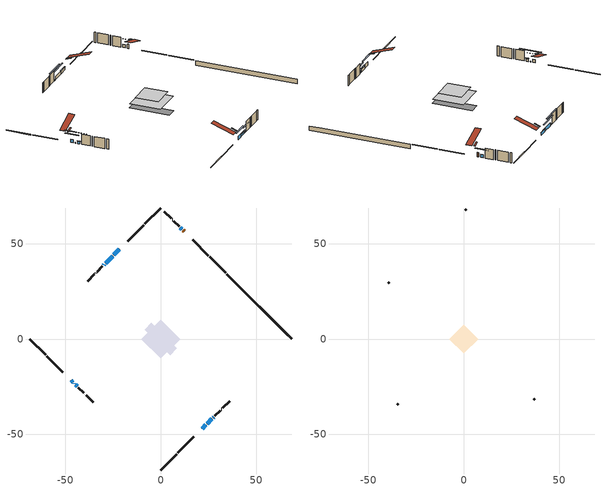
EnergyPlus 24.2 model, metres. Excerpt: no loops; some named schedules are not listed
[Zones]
conditioned space
 floor adiabatic (AdiabaticFloorConstruction): -10.21,0 0,10.21 10.21,0 0,-10.21 z3.05
 floor foundation (Slab1 construction): -8.51,4.87 -4.87,8.51 8.51,-4.87 4.87,-8.51 z-1.52
 wall outside (RimJoist1 construction): 0,-68.76 8.34,-60.42 / -68.76,0 -60.42,-8.34 / 0,68.76 -8.34,60.42 / 34.05,34.71 25.71,43.05 z0.61:0.91
 wall outside (RimJoist2 construction): 9,-59.76 17.34,-51.42 / -59.76,-9 -51.42,-17.34 / -9,59.76 -17.34,51.42 / 25.05,43.71 16.71,52.05 z0.61:0.91
 wall outside (AdiabaticWallConstruction 1): 12.31,56.45 11.77,56.99 z0.61:2.64
 wall outside (AdiabaticWallConstruction): -21.74,47.02 -24.63,44.13 z0.61:1.83; 11.12,57.64 10.24,58.52 / -47.02,-21.74 -46.14,-22.62 z0.61:2.09; -25.29,43.47 -28.92,39.85 z0.61:2.14; 21.74,-47.02 23.74,-45.02 z0.61:2.29; -29.57,39.19 -29.98,38.78 / -45.49,-23.27 -45.28,-23.48 z0.61:0.96; 24.39,-44.37 26.78,-41.98 z0.61:1.95; -44.62,-24.14 -43.92,-24.84 z0.61:1.79; 27.43,-41.33 27.8,-40.96 z0.61:1.53
 wall outside (Wall1 construction): 28.45,-40.31 31.2,-37.56 / -43.27,-25.5 -40.52,-28.24 / -30.64,38.12 -33.38,35.38 / 9.58,59.18 6.84,61.92 z0.61:5.49
 wall outside (Wall2 construction): 31.85,-36.91 31.93,-36.83 / -39.87,-28.9 -39.78,-28.98 / -34.04,34.72 -34.12,34.64 / 6.18,62.58 6.1,62.66 z0.61:5.49
 wall outside (Wall3 construction): 32.59,-36.17 36.19,-32.57 / -39.13,-29.63 -35.53,-33.23 / -34.78,33.99 -38.38,30.39 / 5.44,63.32 1.84,66.92 z0.61:5.49
 wall foundation (FoundationWall1 construction): 34.71,34.05,-1.52 34.71,34.05,0.61 65.36,3.41,0.61 65.36,3.41,0.55 68.76,0,0.55 68.76,0,-1.52
 window (WindowConstruction): -21.74,47.02 -24.63,44.13 z0.61:1.83
 window (WindowConstruction 3): 11.12,57.64 10.24,58.52 z0.61:2.09
 window (WindowConstruction 4): -25.29,43.47 -28.92,39.85 z0.61:2.14
 window (WindowConstruction 5): 21.74,-47.02 23.74,-45.02 z0.61:2.29
 window (WindowConstruction 6): -47.02,-21.74 -46.14,-22.62 z0.61:2.09
 window (WindowConstruction 8): -29.57,39.19 -29.98,38.78 z0.61:0.95
 window (WindowConstruction 9): -45.48,-23.28 -45.28,-23.48 z0.61:0.95
 window (WindowConstruction 1): 24.39,-44.37 26.78,-41.98 z0.61:1.95
 window (WindowConstruction 2): -44.62,-24.14 -43.92,-24.84 z0.61:1.79
 window (WindowConstruction 7): 27.44,-41.32 27.8,-40.96 z0.61:1.52
 door (Door): 12.31,56.45 11.77,56.99 z0.61:2.64
 ceiling adiabatic (AdiabaticFloorConstruction): 0,-10.21 10.21,0 0,10.21 -10.21,0 z3.05
 roof outside (Roof2 construction): 21.08,-47.68,5.49 19.28,-45.87,6.34 18.8,-46.35,6.34 20.61,-48.15,5.49; -47.68,-21.08,5.49 -45.87,-19.28,6.34 -46.35,-18.8,6.34 -48.15,-20.61,5.49; -21.08,47.68,5.49 -19.28,45.87,6.34 -18.8,46.35,6.34 -20.61,48.15,5.49; 12.97,55.79,5.49 11.16,53.99,6.34 11.64,53.51,6.34 13.44,55.32,5.49
attic - vented
 floor to conditioned space (Floor1 construction Reversed): -7.6,0 0,7.6 7.6,0 0,-7.6 z5.49
 wall outside (Wall4 construction): 36.85,-31.91 37.38,-31.38 / -34.87,-33.89 -34.34,-34.42 / -39.03,29.73 -39.56,29.2 / 1.18,67.58 0.66,68.1 z0.61:5.49
 roof outside (Roof1 construction): 19.95,-48.81,5.49 12.55,-41.41,8.97 10.6,-43.36,8.97 18,-50.76,5.49; -48.81,-19.95,5.49 -41.41,-12.55,8.97 -43.36,-10.6,8.97 -50.76,-18,5.49; -19.95,48.81,5.49 -12.55,41.41,8.97 -10.6,43.36,8.97 -18,50.76,5.49; 14.1,54.66,5.49 6.7,47.26,8.97 8.65,45.31,8.97 16.05,52.71,5.49
shading: -24.77,43.99 -21.6,47.16 -21.89,47.45 -25.06,44.28 z2.03; 8.37,60.39 12.98,55.78 13.27,56.07 8.66,60.68 z4.73; -30.78,37.98 -23.42,45.34 -23.71,45.63 -31.07,38.27 z4.78; 25.6,-43.16 19.87,-48.89 20.16,-49.18 25.89,-43.45 z4.93; -44.27,-24.49 -48.89,-19.87 -49.18,-20.16 -44.57,-24.78 z4.73; -33.57,35.19 -25.98,42.78 -26.27,43.07 -33.86,35.48 z6.04; -41.69,-27.07 -49.08,-19.68 -49.37,-19.97 -41.98,-27.36 z6.04; 26.92,-41.84 24.25,-44.51 24.54,-44.8 27.21,-42.13 z2.15; -43.78,-24.98 -44.77,-24 -45.06,-24.29 -44.07,-25.27 z1.99; 29.66,-39.1 25.57,-43.19 25.86,-43.48 29.95,-39.39 z4.16
[Building]
Building 1: Terrain=Suburbs
[Site:Location]
Montreal St Hubert_QC: Latitude {deg}=45.52; Longitude {deg}=-73.42; Time Zone {hr}=-5; Elevation {m}=27; Keep Site Location Information=Yes
[Site:GroundTemperature:Shallow]
1.93383, -0.393777, -0.58018, 0.524388, 4.95861, 9.37218, 13.1985, 15.6224, 15.8283, 13.8569, 10.1281, 5.84996
[Site:WaterMainsTemperature]
Calculation Method=Schedule; Temperature Schedule=mains temperature schedule
[Material] Roughness=Rough; Thermal Absorptance=0.9
Name | Thickness {m} | Conductivity {W/m-K} | Density {kg/m3} | Specific Heat {J/kg-K} | Solar Absorptance | Visible Absorptance
asphalt or fiberglass shingles | 0.00635 | 0.162714 | 1121.4 | 1465.45 | 0.84 | 0.84
ceiling loosefill ins | 0.254 | 0.0480833 | 16.02 | 1046.75 | 0.7 | 0.7
ceiling stud and cavity | 0.1397 | 0.222856 | 65.682 | 1177.47 | 0.7 | 0.7
concrete 4.0 in. | 0.1016 | 1.803125 | 2242.8 | 837.4 | 0.7 | 0.7
concrete 8.0 in. | 0.2032 | 1.803125 | 2242.8 | 837.4 | 0.7 | 0.7
door material | 0.04445 | 0.0451087 | 512.64 | 1214.23 | 0.7 | 0.7
exterior vertical ins | 0.0454343 | 0.029427 | 32.04 | 1214.23 | 0.7 | 0.7
floor covering | 0.0127 | 0.0433444 | 54.468 | 1339.84 | 0.6 | 0.6
floor rigid ins; wall rigid ins 1 | 0.512978 | 0.029427 | 32.04 | 1214.23 | 0.7 | 0.7
floor stud and cavity | 0.1397 | 1.75129 | 37.0049 | 1207.88 | 0.7 | 0.7
furniture material conditioned space 1 | 0.1524 | 0.115458 | 640.8 | 1214.23 | 0.6 | 0.6
gypsum board | 0.0127 | 0.160291 | 801 | 837.4 | 0.6 | 0.6
gypsum board 1 | 0.0127 | 0.160291 | 801 | 837.4 | 0.7 | 0.7
osb sheathing 0.5 in. | 0.0127 | 0.115458 | 512.64 | 1214.23 | 0.7 | 0.7
osb sheathing 0.75 in. | 0.01905 | 0.115458 | 512.64 | 1214.23 | 0.7 | 0.7
osb sheathing 2.0 in. | 0.0508 | 0.115458 | 512.64 | 1214.23 | 0.7 | 0.7
rim joist rigid ins; wall rigid ins | 0.051816 | 0.029427 | 32.04 | 1214.23 | 0.7 | 0.7
rim joist stud and cavity | 0.0508 | 0.0379815 | 125.044 | 1163.47 | 0.6 | 0.6
rim joist stud and cavity 1 | 0.0508 | 0.0344034 | 125.044 | 1163.47 | 0.6 | 0.6
roof rigid ins | 0.103632 | 0.029427 | 32.04 | 1214.23 | 0.7 | 0.7
roof stud and cavity | 0.2032 | 0.107772 | 78.34581 | 1123.46 | 0.7 | 0.7
wall stud and cavity | 0.1397 | 0.165982 | 139.0536 | 1170.24 | 0.7 | 0.7
wall stud and cavity 1 | 0.1397 | 0.334772 | 139.0536 | 1170.24 | 0.7 | 0.7
wall stud and cavity 2 | 0.1397 | 0.162248 | 139.0536 | 1170.24 | 0.7 | 0.7
wall stud and cavity 3 | 0.0889 | 6.1454 | 50.32683 | 1063.81 | 0.6 | 0.6
wall stud and cavity 4 | 0.0889 | 0.380278 | 52.3479 | 1209.89 | 0.7 | 0.7
wall stud and cavity 5 | 0.0889 | 0.391764 | 83.0341 | 1211.67 | 0.7 | 0.7
wood siding | 0.0254 | 0.102417 | 544.68 | 1172.36 | 0.57 | 0.57
wood siding 1 | 0.00254 | 0.102417 | 544.68 | 1172.36 | 0.57 | 0.57
wood siding 2; wood siding 3; wood siding 4 | 0.0254 | 0.102417 | 544.68 | 1172.36 | 0.7 | 0.7
[WindowMaterial:SimpleGlazingSystem]
Name | U-Factor {W/m2-K} | Solar Heat Gain Coefficient
WindowMaterial | 2.929848 | 0.66
WindowMaterial 1 | 2.92076 | 0.67
WindowMaterial 2 | 2.93212 | 0.65
WindowMaterial 3 | 2.91111 | 0.68
WindowMaterial 4 | 2.9077 | 0.68
WindowMaterial 5 | 2.90032 | 0.68
WindowMaterial 6 | 2.99571 | 0.59
WindowMaterial 7 | 2.67945 | 0.43
WindowMaterial 8 | 5.76658 | 0.53
[Construction]
AdiabaticFloorConstruction: floor stud and cavity, floor rigid ins, osb sheathing 0.75 in., floor covering
AdiabaticWallConstruction: wood siding 3, wall rigid ins 1, wall stud and cavity 4, gypsum board
AdiabaticWallConstruction 1: wood siding 4, wall rigid ins 1, wall stud and cavity 4, gypsum board
Door: door material
Floor1 construction Reversed: gypsum board, ceiling stud and cavity, ceiling loosefill ins
FoundationWall1 construction: concrete 8.0 in., gypsum board 1
furniture construction conditioned space 1: furniture material conditioned space 1
PartitionWallConstruction: gypsum board, wall stud and cavity 5, gypsum board
RimJoist1 construction: wood siding 2, osb sheathing 2.0 in., rim joist stud and cavity
RimJoist2 construction: wood siding 2, rim joist rigid ins, osb sheathing 2.0 in., rim joist stud and cavity 1
Roof1 construction: asphalt or fiberglass shingles
Roof2 construction: asphalt or fiberglass shingles, roof rigid ins, osb sheathing 0.75 in., roof stud and cavity, gypsum board
Slab1 construction: concrete 4.0 in.
Wall1 construction: wood siding, wall rigid ins, osb sheathing 0.5 in., wall stud and cavity, gypsum board
Wall2 construction: wood siding, wall rigid ins, osb sheathing 0.5 in., wall stud and cavity 1, gypsum board
Wall3 construction: wood siding, wall rigid ins, osb sheathing 0.5 in., wall stud and cavity 2, gypsum board
Wall4 construction: wood siding 1, wall stud and cavity 3
WindowConstruction: WindowMaterial
WindowConstruction 1: WindowMaterial 1
WindowConstruction 2: WindowMaterial 2
WindowConstruction 3; WindowConstruction 6: WindowMaterial 3
WindowConstruction 4: WindowMaterial 4
WindowConstruction 5: WindowMaterial 5
WindowConstruction 7: WindowMaterial 6
WindowConstruction 8: WindowMaterial 7
WindowConstruction 9: WindowMaterial 8
[Zone] Multiplier=1; Part of Total Floor Area=Yes
Name | Volume {m3}
attic - vented | 65.3283
conditioned space | 765.5
[Space]
Name | Zone | Volume {m3}
attic - vented 1 | attic - vented | 65.3283
conditioned space 1 | conditioned space | 765.5
[ZoneInfiltration:EffectiveLeakageArea]
infil attic - vented 1: Zone or Space=attic - vented 1; Schedule=Always On Discrete; Effective Air Leakage Area {cm2}=4466.71; Stack Coefficient=0.000581644; Wind Coefficient=1.62948e-05
[ZoneMixing]
whole house fan mix: Zone or Space=attic - vented; Schedule=Always On Continuous; Design Flow Rate Calculation Method=Flow/Zone; Design Flow Rate {m3/s}=0; Source Zone or Space=conditioned space
[SurfaceProperty:ExposedFoundationPerimeter]
Slab1: Exposed Perimeter Calculation Method=TotalExposedPerimeter; Total Exposed Perimeter {m}=48.158
[InternalMass] Zone or ZoneList=conditioned space; Space or SpaceList=conditioned space 1
Name | Construction | Surface Area {m2}
furniture mass conditioned space 1 | furniture construction conditioned space 1 | 122.46
partition wall mass | PartitionWallConstruction | 306.15
[Lights]
interior lighting: Zone or ZoneList or Space or SpaceList=conditioned space 1; Schedule=interior lighting schedule; Design Level Calculation Method=LightingLevel; Lighting Level {W}=343.2; Return Air Fraction=0; Fraction Radiant=0.6; Fraction Visible=0.2; Fraction Replaceable=1
[People]
occupants: Zone or ZoneList or Space or SpaceList=conditioned space 1; Number of People Schedule=occupants schedule; Number of People Calculation Method=People; Number of People=3; Fraction Radiant=0.314171; Sensible Heat Fraction=0.56303; Activity Level Schedule=occupants activity schedule; Carbon Dioxide Generation Rate {m3/s-W}=0; Enable ASHRAE 55 Comfort Warnings=No; Mean Radiant Temperature Calculation Type=EnclosureAveraged
[ElectricEquipment] Zone or ZoneList or Space or SpaceList=conditioned space 1; Design Level Calculation Method=EquipmentLevel
Name | Schedule | Design Level {W} | Fraction Latent | Fraction Radiant | Fraction Lost
clothes dryer | clothes dryer schedule | 140.772 | 0.015 | 0.081 | 0.85
clothes washer | clothes washer schedule | 32.1985 | 0.03 | 0.162 | 0.7
cooking range | cooking range schedule | 215.147 | 0.08 | 0.432 | 0.2
dishwasher | dishwasher schedule | 66.8632 | 0.3 | 0.18 | 0.4
fridge | fridge schedule | 72.9452 | 0 | 0.6 | 0
mech vent house fan | mech vent house fan schedule | 14.2 | 0 | 0 | 1
mech vent house fan cfis | mech vent house fan cfis schedule | 0 | 0 | 0 | 0
misc plug loads | misc plug loads schedule | 494.7 | 0.045 | 0.513 | 0.1
whole house fan | Always On Discrete | 0 | 0 | 0 | 1
[OtherEquipment] Zone or ZoneList or Space or SpaceList=conditioned space 1; Design Level Calculation Method=EquipmentLevel
Name | Fuel Type | Schedule | Design Level {W} | Fraction Latent | Fraction Radiant | Fraction Lost
clothes dryer 1 | Electricity | clothes dryer schedule | 0 | 0.015 | 0.081 | 0.85
cooking range 1 | Electricity | cooking range schedule | 0 | 0.08 | 0.432 | 0.2
general water use latent | None | general water use schedule | 62.594 | 1 | 0 | 0
general water use sensible | None | general water use schedule | -61.6891 | 0 | 0.6 | 0
mech vent house fan latent load | None | Always On Discrete | 0 | 1 | 0 | 0
mech vent house fan sensible load | None | Always On Discrete | 0 | 0 | 0 | 0
water heater energy adjustment1 | Electricity | Always On Discrete | 0.01 | 0 | 0 | 1
[ZoneInfiltration:DesignFlowRate] Zone or ZoneList or Space or SpaceList=conditioned space 1; Schedule=Always On Discrete; Design Flow Rate Calculation Method=Flow/Zone; Design Flow Rate {m3/s}=0
infil flow; natural vent flow; whole house fan flow
[Foundation:Kiva]
Foundation Kiva 1: Initial Indoor Air Temperature {C}=20; Wall Height Above Grade {m}=0.609996; Wall Depth Below Slab {m}=0.2032; Custom Block Material Name 1=exterior vertical ins; Custom Block Depth 1 {m}=2.13; Custom Block X Position 1 {m}=0.2159; Custom Block Z Position 1 {m}=0
[Foundation:Kiva:Settings]
Soil Conductivity {W/m-K}=0.849921; Soil Density {kg/m3}=1842.3; Soil Specific Heat {J/kg-K}=418.7; Ground Solar Absorptivity=0.9; Ground Thermal Absorptivity=0.9; Ground Surface Roughness {m}=0.03; Far-Field Width {m}=40; Deep-Ground Boundary Condition=ZeroFlux; Deep-Ground Depth {m}=40; Minimum Cell Dimension {m}=0.2; Maximum Cell Growth Coefficient=3; Simulation Timestep=Timestep
[Exterior:Lights]
exterior lighting: Schedule=exterior lighting schedule; Design Level {W}=75.6
[Schedule:Constant]
Name | Hourly Value
Always On Continuous; mech vent house fan schedule; mech vent house fan cfis schedule; Always On Discrete | 1
occupants activity schedule | 117.228
fridge schedule | 0
[Schedule:Week:Daily]
interior lighting schedule Week Rule - Jan1-Jan27: interior lighting schedule day, interior lighting schedule day, interior lighting schedule day, interior lighting schedule day, interior lighting schedule day, interior lighting schedule day, interior lighting schedule day, interior lighting schedule default day, interior lighting schedule default day, interior lighting schedule default day, interior lighting schedule default day, interior lighting schedule default day
interior lighting schedule Week Rule - Jan28-Feb3: interior lighting schedule day, interior lighting schedule day, interior lighting schedule day, interior lighting schedule day, interior lighting schedule day 1, interior lighting schedule day 1, interior lighting schedule day 1, interior lighting schedule default day, interior lighting schedule default day, interior lighting schedule default day, interior lighting schedule default day, interior lighting schedule default day
interior lighting schedule Week Rule - Feb4-Feb24: interior lighting schedule day 1, interior lighting schedule day 1, interior lighting schedule day 1, interior lighting schedule day 1, interior lighting schedule day 1, interior lighting schedule day 1, interior lighting schedule day 1, interior lighting schedule default day, interior lighting schedule default day, interior lighting schedule default day, interior lighting schedule default day, interior lighting schedule default day
interior lighting schedule Week Rule - Feb25-Mar3: interior lighting schedule day 1, interior lighting schedule day 1, interior lighting schedule day 1, interior lighting schedule day 1, interior lighting schedule day 2, interior lighting schedule day 2, interior lighting schedule day 2, interior lighting schedule default day, interior lighting schedule default day, interior lighting schedule default day, interior lighting schedule default day, interior lighting schedule default day
interior lighting schedule Week Rule - Mar4-Mar31: interior lighting schedule day 2, interior lighting schedule day 2, interior lighting schedule day 2, interior lighting schedule day 2, interior lighting schedule day 2, interior lighting schedule day 2, interior lighting schedule day 2, interior lighting schedule default day, interior lighting schedule default day, interior lighting schedule default day, interior lighting schedule default day, interior lighting schedule default day
interior lighting schedule Week Rule - Apr1-Apr28: interior lighting schedule day 3, interior lighting schedule day 3, interior lighting schedule day 3, interior lighting schedule day 3, interior lighting schedule day 3, interior lighting schedule day 3, interior lighting schedule day 3, interior lighting schedule default day, interior lighting schedule default day, interior lighting schedule default day, interior lighting schedule default day, interior lighting schedule default day
interior lighting schedule Week Rule - Apr29-May5: interior lighting schedule day 3, interior lighting schedule day 3, interior lighting schedule day 4, interior lighting schedule day 4, interior lighting schedule day 4, interior lighting schedule day 4, interior lighting schedule day 4, interior lighting schedule default day, interior lighting schedule default day, interior lighting schedule default day, interior lighting schedule default day, interior lighting schedule default day
interior lighting schedule Week Rule - May6-May26: interior lighting schedule day 4, interior lighting schedule day 4, interior lighting schedule day 4, interior lighting schedule day 4, interior lighting schedule day 4, interior lighting schedule day 4, interior lighting schedule day 4, interior lighting schedule default day, interior lighting schedule default day, interior lighting schedule default day, interior lighting schedule default day, interior lighting schedule default day
interior lighting schedule Week Rule - May27-Jun2: interior lighting schedule day 4, interior lighting schedule day 4, interior lighting schedule day 4, interior lighting schedule day 4, interior lighting schedule day 4, interior lighting schedule day 5, interior lighting schedule day 5, interior lighting schedule default day, interior lighting schedule default day, interior lighting schedule default day, interior lighting schedule default day, interior lighting schedule default day
interior lighting schedule Week Rule - Jun3-Jun30: interior lighting schedule day 5, interior lighting schedule day 5, interior lighting schedule day 5, interior lighting schedule day 5, interior lighting schedule day 5, interior lighting schedule day 5, interior lighting schedule day 5, interior lighting schedule default day, interior lighting schedule default day, interior lighting schedule default day, interior lighting schedule default day, interior lighting schedule default day
interior lighting schedule Week Rule - Jul1-Jul28: interior lighting schedule day 6, interior lighting schedule day 6, interior lighting schedule day 6, interior lighting schedule day 6, interior lighting schedule day 6, interior lighting schedule day 6, interior lighting schedule day 6, interior lighting schedule default day, interior lighting schedule default day, interior lighting schedule default day, interior lighting schedule default day, interior lighting schedule default day
interior lighting schedule Week Rule - Jul29-Aug4: interior lighting schedule day 6, interior lighting schedule day 6, interior lighting schedule day 6, interior lighting schedule day 7, interior lighting schedule day 7, interior lighting schedule day 7, interior lighting schedule day 7, interior lighting schedule default day, interior lighting schedule default day, interior lighting schedule default day, interior lighting schedule default day, interior lighting schedule default day
interior lighting schedule Week Rule - Aug5-Aug25: interior lighting schedule day 7, interior lighting schedule day 7, interior lighting schedule day 7, interior lighting schedule day 7, interior lighting schedule day 7, interior lighting schedule day 7, interior lighting schedule day 7, interior lighting schedule default day, interior lighting schedule default day, interior lighting schedule default day, interior lighting schedule default day, interior lighting schedule default day
interior lighting schedule Week Rule - Aug26-Sep1: interior lighting schedule day 7, interior lighting schedule day 7, interior lighting schedule day 7, interior lighting schedule day 7, interior lighting schedule day 7, interior lighting schedule day 7, interior lighting schedule day 8, interior lighting schedule default day, interior lighting schedule default day, interior lighting schedule default day, interior lighting schedule default day, interior lighting schedule default day
interior lighting schedule Week Rule - Sep2-Sep29: interior lighting schedule day 8, interior lighting schedule day 8, interior lighting schedule day 8, interior lighting schedule day 8, interior lighting schedule day 8, interior lighting schedule day 8, interior lighting schedule day 8, interior lighting schedule default day, interior lighting schedule default day, interior lighting schedule default day, interior lighting schedule default day, interior lighting schedule default day
interior lighting schedule Week Rule - Sep30-Oct6: interior lighting schedule day 8, interior lighting schedule day 9, interior lighting schedule day 9, interior lighting schedule day 9, interior lighting schedule day 9, interior lighting schedule day 9, interior lighting schedule day 9, interior lighting schedule default day, interior lighting schedule default day, interior lighting schedule default day, interior lighting schedule default day, interior lighting schedule default day
interior lighting schedule Week Rule - Oct7-Oct27: interior lighting schedule day 9, interior lighting schedule day 9, interior lighting schedule day 9, interior lighting schedule day 9, interior lighting schedule day 9, interior lighting schedule day 9, interior lighting schedule day 9, interior lighting schedule default day, interior lighting schedule default day, interior lighting schedule default day, interior lighting schedule default day, interior lighting schedule default day
interior lighting schedule Week Rule - Oct28-Nov3: interior lighting schedule day 9, interior lighting schedule day 9, interior lighting schedule day 9, interior lighting schedule day 9, interior lighting schedule day 10, interior lighting schedule day 10, interior lighting schedule day 10, interior lighting schedule default day, interior lighting schedule default day, interior lighting schedule default day, interior lighting schedule default day, interior lighting schedule default day
interior lighting schedule Week Rule - Nov4-Nov24: interior lighting schedule day 10, interior lighting schedule day 10, interior lighting schedule day 10, interior lighting schedule day 10, interior lighting schedule day 10, interior lighting schedule day 10, interior lighting schedule day 10, interior lighting schedule default day, interior lighting schedule default day, interior lighting schedule default day, interior lighting schedule default day, interior lighting schedule default day
interior lighting schedule Week Rule - Nov25-Dec1: interior lighting schedule day 10, interior lighting schedule day 10, interior lighting schedule day 10, interior lighting schedule day 10, interior lighting schedule day 10, interior lighting schedule day 10, interior lighting schedule day 11, interior lighting schedule default day, interior lighting schedule default day, interior lighting schedule default day, interior lighting schedule default day, interior lighting schedule default day
interior lighting schedule Week Rule - Dec2-Dec31: interior lighting schedule day 11, interior lighting schedule day 11, interior lighting schedule day 11, interior lighting schedule day 11, interior lighting schedule day 11, interior lighting schedule day 11, interior lighting schedule day 11, interior lighting schedule default day, interior lighting schedule default day, interior lighting schedule default day, interior lighting schedule default day, interior lighting schedule default day
occupants schedule Week Rule - Jan1-Dec31: occupants schedule day, occupants schedule day, occupants schedule day, occupants schedule day, occupants schedule day, occupants schedule day, occupants schedule day, occupants schedule default day, occupants schedule default day, occupants schedule default day, occupants schedule default day, occupants schedule default day
clothes dryer schedule Week Rule - Jan1-Dec31: clothes dryer schedule day, clothes dryer schedule day, clothes dryer schedule day, clothes dryer schedule day, clothes dryer schedule day, clothes dryer schedule day, clothes dryer schedule day, clothes dryer schedule default day, clothes dryer schedule default day, clothes dryer schedule default day, clothes dryer schedule default day, clothes dryer schedule default day
clothes washer schedule Week Rule - Jan1-Dec31: clothes washer schedule day, clothes washer schedule day, clothes washer schedule day, clothes washer schedule day, clothes washer schedule day, clothes washer schedule day, clothes washer schedule day, clothes washer schedule default day, clothes washer schedule default day, clothes washer schedule default day, clothes washer schedule default day, clothes washer schedule default day
cooking range schedule Week Rule - Jan1-Dec31: cooking range schedule day, cooking range schedule day, cooking range schedule day, cooking range schedule day, cooking range schedule day, cooking range schedule day, cooking range schedule day, cooking range schedule default day, cooking range schedule default day, cooking range schedule default day, cooking range schedule default day, cooking range schedule default day
dishwasher schedule Week Rule - Jan1-Dec31: dishwasher schedule day, dishwasher schedule day, dishwasher schedule day, dishwasher schedule day, dishwasher schedule day, dishwasher schedule day, dishwasher schedule day, dishwasher schedule default day, dishwasher schedule default day, dishwasher schedule default day, dishwasher schedule default day, dishwasher schedule default day
misc plug loads schedule Week Rule - Jan1-Dec31: misc plug loads schedule day, misc plug loads schedule day, misc plug loads schedule day, misc plug loads schedule day, misc plug loads schedule day, misc plug loads schedule day, misc plug loads schedule day, misc plug loads schedule default day, misc plug loads schedule default day, misc plug loads schedule default day, misc plug loads schedule default day, misc plug loads schedule default day
general water use schedule Week Rule - Jan1-Dec31: general water use schedule day, general water use schedule day, general water use schedule day, general water use schedule day, general water use schedule day, general water use schedule day, general water use schedule day, general water use schedule default day, general water use schedule default day, general water use schedule default day, general water use schedule default day, general water use schedule default day
exterior lighting schedule Week Rule - Jan1-Jan27: exterior lighting schedule day, exterior lighting schedule day, exterior lighting schedule day, exterior lighting schedule day, exterior lighting schedule day, exterior lighting schedule day, exterior lighting schedule day, exterior lighting schedule default day, exterior lighting schedule default day, exterior lighting schedule default day, exterior lighting schedule default day, exterior lighting schedule default day
exterior lighting schedule Week Rule - Jan28-Feb3: exterior lighting schedule day, exterior lighting schedule day, exterior lighting schedule day, exterior lighting schedule day, exterior lighting schedule day 1, exterior lighting schedule day 1, exterior lighting schedule day 1, exterior lighting schedule default day, exterior lighting schedule default day, exterior lighting schedule default day, exterior lighting schedule default day, exterior lighting schedule default day
exterior lighting schedule Week Rule - Feb4-Feb24: exterior lighting schedule day 1, exterior lighting schedule day 1, exterior lighting schedule day 1, exterior lighting schedule day 1, exterior lighting schedule day 1, exterior lighting schedule day 1, exterior lighting schedule day 1, exterior lighting schedule default day, exterior lighting schedule default day, exterior lighting schedule default day, exterior lighting schedule default day, exterior lighting schedule default day
exterior lighting schedule Week Rule - Feb25-Mar3: exterior lighting schedule day 1, exterior lighting schedule day 1, exterior lighting schedule day 1, exterior lighting schedule day 1, exterior lighting schedule day 2, exterior lighting schedule day 2, exterior lighting schedule day 2, exterior lighting schedule default day, exterior lighting schedule default day, exterior lighting schedule default day, exterior lighting schedule default day, exterior lighting schedule default day
exterior lighting schedule Week Rule - Mar4-Mar31: exterior lighting schedule day 2, exterior lighting schedule day 2, exterior lighting schedule day 2, exterior lighting schedule day 2, exterior lighting schedule day 2, exterior lighting schedule day 2, exterior lighting schedule day 2, exterior lighting schedule default day, exterior lighting schedule default day, exterior lighting schedule default day, exterior lighting schedule default day, exterior lighting schedule default day
exterior lighting schedule Week Rule - Apr1-Apr28: exterior lighting schedule day 3, exterior lighting schedule day 3, exterior lighting schedule day 3, exterior lighting schedule day 3, exterior lighting schedule day 3, exterior lighting schedule day 3, exterior lighting schedule day 3, exterior lighting schedule default day, exterior lighting schedule default day, exterior lighting schedule default day, exterior lighting schedule default day, exterior lighting schedule default day
exterior lighting schedule Week Rule - Apr29-May5: exterior lighting schedule day 3, exterior lighting schedule day 3, exterior lighting schedule day 4, exterior lighting schedule day 4, exterior lighting schedule day 4, exterior lighting schedule day 4, exterior lighting schedule day 4, exterior lighting schedule default day, exterior lighting schedule default day, exterior lighting schedule default day, exterior lighting schedule default day, exterior lighting schedule default day
exterior lighting schedule Week Rule - May6-May26: exterior lighting schedule day 4, exterior lighting schedule day 4, exterior lighting schedule day 4, exterior lighting schedule day 4, exterior lighting schedule day 4, exterior lighting schedule day 4, exterior lighting schedule day 4, exterior lighting schedule default day, exterior lighting schedule default day, exterior lighting schedule default day, exterior lighting schedule default day, exterior lighting schedule default day
exterior lighting schedule Week Rule - May27-Jun2: exterior lighting schedule day 4, exterior lighting schedule day 4, exterior lighting schedule day 4, exterior lighting schedule day 4, exterior lighting schedule day 4, exterior lighting schedule day 5, exterior lighting schedule day 5, exterior lighting schedule default day, exterior lighting schedule default day, exterior lighting schedule default day, exterior lighting schedule default day, exterior lighting schedule default day
exterior lighting schedule Week Rule - Jun3-Jun30: exterior lighting schedule day 5, exterior lighting schedule day 5, exterior lighting schedule day 5, exterior lighting schedule day 5, exterior lighting schedule day 5, exterior lighting schedule day 5, exterior lighting schedule day 5, exterior lighting schedule default day, exterior lighting schedule default day, exterior lighting schedule default day, exterior lighting schedule default day, exterior lighting schedule default day
exterior lighting schedule Week Rule - Jul1-Jul28: exterior lighting schedule day 6, exterior lighting schedule day 6, exterior lighting schedule day 6, exterior lighting schedule day 6, exterior lighting schedule day 6, exterior lighting schedule day 6, exterior lighting schedule day 6, exterior lighting schedule default day, exterior lighting schedule default day, exterior lighting schedule default day, exterior lighting schedule default day, exterior lighting schedule default day
exterior lighting schedule Week Rule - Jul29-Aug4: exterior lighting schedule day 6, exterior lighting schedule day 6, exterior lighting schedule day 6, exterior lighting schedule day 7, exterior lighting schedule day 7, exterior lighting schedule day 7, exterior lighting schedule day 7, exterior lighting schedule default day, exterior lighting schedule default day, exterior lighting schedule default day, exterior lighting schedule default day, exterior lighting schedule default day
exterior lighting schedule Week Rule - Aug5-Aug25: exterior lighting schedule day 7, exterior lighting schedule day 7, exterior lighting schedule day 7, exterior lighting schedule day 7, exterior lighting schedule day 7, exterior lighting schedule day 7, exterior lighting schedule day 7, exterior lighting schedule default day, exterior lighting schedule default day, exterior lighting schedule default day, exterior lighting schedule default day, exterior lighting schedule default day
exterior lighting schedule Week Rule - Aug26-Sep1: exterior lighting schedule day 7, exterior lighting schedule day 7, exterior lighting schedule day 7, exterior lighting schedule day 7, exterior lighting schedule day 7, exterior lighting schedule day 7, exterior lighting schedule day 8, exterior lighting schedule default day, exterior lighting schedule default day, exterior lighting schedule default day, exterior lighting schedule default day, exterior lighting schedule default day
exterior lighting schedule Week Rule - Sep2-Sep29: exterior lighting schedule day 8, exterior lighting schedule day 8, exterior lighting schedule day 8, exterior lighting schedule day 8, exterior lighting schedule day 8, exterior lighting schedule day 8, exterior lighting schedule day 8, exterior lighting schedule default day, exterior lighting schedule default day, exterior lighting schedule default day, exterior lighting schedule default day, exterior lighting schedule default day
exterior lighting schedule Week Rule - Sep30-Oct6: exterior lighting schedule day 8, exterior lighting schedule day 9, exterior lighting schedule day 9, exterior lighting schedule day 9, exterior lighting schedule day 9, exterior lighting schedule day 9, exterior lighting schedule day 9, exterior lighting schedule default day, exterior lighting schedule default day, exterior lighting schedule default day, exterior lighting schedule default day, exterior lighting schedule default day
exterior lighting schedule Week Rule - Oct7-Oct27: exterior lighting schedule day 9, exterior lighting schedule day 9, exterior lighting schedule day 9, exterior lighting schedule day 9, exterior lighting schedule day 9, exterior lighting schedule day 9, exterior lighting schedule day 9, exterior lighting schedule default day, exterior lighting schedule default day, exterior lighting schedule default day, exterior lighting schedule default day, exterior lighting schedule default day
exterior lighting schedule Week Rule - Oct28-Nov3: exterior lighting schedule day 9, exterior lighting schedule day 9, exterior lighting schedule day 9, exterior lighting schedule day 9, exterior lighting schedule day 10, exterior lighting schedule day 10, exterior lighting schedule day 10, exterior lighting schedule default day, exterior lighting schedule default day, exterior lighting schedule default day, exterior lighting schedule default day, exterior lighting schedule default day
exterior lighting schedule Week Rule - Nov4-Nov24: exterior lighting schedule day 10, exterior lighting schedule day 10, exterior lighting schedule day 10, exterior lighting schedule day 10, exterior lighting schedule day 10, exterior lighting schedule day 10, exterior lighting schedule day 10, exterior lighting schedule default day, exterior lighting schedule default day, exterior lighting schedule default day, exterior lighting schedule default day, exterior lighting schedule default day
exterior lighting schedule Week Rule - Nov25-Dec1: exterior lighting schedule day 10, exterior lighting schedule day 10, exterior lighting schedule day 10, exterior lighting schedule day 10, exterior lighting schedule day 10, exterior lighting schedule day 10, exterior lighting schedule day 11, exterior lighting schedule default day, exterior lighting schedule default day, exterior lighting schedule default day, exterior lighting schedule default day, exterior lighting schedule default day
[Schedule:Year]
interior lighting schedule: interior lighting schedule Week Rule - Jan1-Jan27, 1, 1, 1, 27, interior lighting schedule Week Rule - Jan28-Feb3, 1, 28, 2, 3, interior lighting schedule Week Rule - Feb4-Feb24, 2, 4, 2, 24, interior lighting schedule Week Rule - Feb25-Mar3, 2, 25, 3, 3, interior lighting schedule Week Rule - Mar4-Mar31, 3, 4, 3, 31, interior lighting schedule Week Rule - Apr1-Apr28, 4, 1, 4, 28, interior lighting schedule Week Rule - Apr29-May5, 4, 29, 5, 5, interior lighting schedule Week Rule - May6-May26, 5, 6, 5, 26, interior lighting schedule Week Rule - May27-Jun2, 5, 27, 6, 2, interior lighting schedule Week Rule - Jun3-Jun30, 6, 3, 6, 30, interior lighting schedule Week Rule - Jul1-Jul28, 7, 1, 7, 28, interior lighting schedule Week Rule - Jul29-Aug4, 7, 29, 8, 4, interior lighting schedule Week Rule - Aug5-Aug25, 8, 5, 8, 25, interior lighting schedule Week Rule - Aug26-Sep1, 8, 26, 9, 1, interior lighting schedule Week Rule - Sep2-Sep29, 9, 2, 9, 29, interior lighting schedule Week Rule - Sep30-Oct6, 9, 30, 10, 6, interior lighting schedule Week Rule - Oct7-Oct27, 10, 7, 10, 27, interior lighting schedule Week Rule - Oct28-Nov3, 10, 28, 11, 3, interior lighting schedule Week Rule - Nov4-Nov24, 11, 4, 11, 24, interior lighting schedule Week Rule - Nov25-Dec1, 11, 25, 12, 1, interior lighting schedule Week Rule - Dec2-Dec31, 12, 2, 12, 31
occupants schedule: occupants schedule Week Rule - Jan1-Dec31, 1, 1, 12, 31
clothes dryer schedule: clothes dryer schedule Week Rule - Jan1-Dec31, 1, 1, 12, 31
clothes washer schedule: clothes washer schedule Week Rule - Jan1-Dec31, 1, 1, 12, 31
cooking range schedule: cooking range schedule Week Rule - Jan1-Dec31, 1, 1, 12, 31
dishwasher schedule: dishwasher schedule Week Rule - Jan1-Dec31, 1, 1, 12, 31
misc plug loads schedule: misc plug loads schedule Week Rule - Jan1-Dec31, 1, 1, 12, 31
general water use schedule: general water use schedule Week Rule - Jan1-Dec31, 1, 1, 12, 31
exterior lighting schedule: exterior lighting schedule Week Rule - Jan1-Jan27, 1, 1, 1, 27, exterior lighting schedule Week Rule - Jan28-Feb3, 1, 28, 2, 3, exterior lighting schedule Week Rule - Feb4-Feb24, 2, 4, 2, 24, exterior lighting schedule Week Rule - Feb25-Mar3, 2, 25, 3, 3, exterior lighting schedule Week Rule - Mar4-Mar31, 3, 4, 3, 31, exterior lighting schedule Week Rule - Apr1-Apr28, 4, 1, 4, 28, exterior lighting schedule Week Rule - Apr29-May5, 4, 29, 5, 5, exterior lighting schedule Week Rule - May6-May26, 5, 6, 5, 26, exterior lighting schedule Week Rule - May27-Jun2, 5, 27, 6, 2, exterior lighting schedule Week Rule - Jun3-Jun30, 6, 3, 6, 30, exterior lighting schedule Week Rule - Jul1-Jul28, 7, 1, 7, 28, exterior lighting schedule Week Rule - Jul29-Aug4, 7, 29, 8, 4, exterior lighting schedule Week Rule - Aug5-Aug25, 8, 5, 8, 25, exterior lighting schedule Week Rule - Aug26-Sep1, 8, 26, 9, 1, exterior lighting schedule Week Rule - Sep2-Sep29, 9, 2, 9, 29, exterior lighting schedule Week Rule - Sep30-Oct6, 9, 30, 10, 6, exterior lighting schedule Week Rule - Oct7-Oct27, 10, 7, 10, 27, exterior lighting schedule Week Rule - Oct28-Nov3, 10, 28, 11, 3, exterior lighting schedule Week Rule - Nov4-Nov24, 11, 4, 11, 24, exterior lighting schedule Week Rule - Nov25-Dec1, 11, 25, 12, 1, exterior lighting schedule Week Rule - Dec2-Dec31, 12, 2, 12, 31
[Schedule:Compact]
mains temperature schedule: Through: 01/01, For: AllDays, Until: 24:00, 6.48833, Through: 01/02, For: AllDays, Until: 24:00, 6.41, Through: 01/03, For: AllDays, Until: 24:00, 6.33278, Through: 01/04, For: AllDays, Until: 24:00, 6.25667, Through: 01/05, For: AllDays, Until: 24:00, 6.18222, Through: 01/06, For: AllDays, Until: 24:00, 6.10889, Through: 01/07, For: AllDays, Until: 24:00, 6.03722, Through: 01/08, For: AllDays, Until: 24:00, 5.96667, Through: 01/09, For: AllDays, Until: 24:00, 5.89778, Through: 01/10, For: AllDays, Until: 24:00, 5.83, Through: 01/11, For: AllDays, Until: 24:00, 5.76389, Through: 01/12, For: AllDays, Until: 24:00, 5.69944, Through: 01/13, For: AllDays, Until: 24:00, 5.63611, Through: 01/14, For: AllDays, Until: 24:00, 5.57444, Through: 01/15, For: AllDays, Until: 24:00, 5.51444, Through: 01/16, For: AllDays, Until: 24:00, 5.45611, Through: 01/17, For: AllDays, Until: 24:00, 5.39944, Through: 01/18, For: AllDays, Until: 24:00, 5.34389, Through: 01/19, For: AllDays, Until: 24:00, 5.29, Through: 01/20, For: AllDays, Until: 24:00, 5.23833, Through: 01/21, For: AllDays, Until: 24:00, 5.18778, Through: 01/22, For: AllDays, Until: 24:00, 5.13889, Through: 01/23, For: AllDays, Until: 24:00, 5.09222, Through: 01/24, For: AllDays, Until: 24:00, 5.04667, Through: 01/25, For: AllDays, Until: 24:00, 5.00278, Through: 01/26, For: AllDays, Until: 24:00, 4.96111, Through: 01/27, For: AllDays, Until: 24:00, 4.92111, Through: 01/28, For: AllDays, Until: 24:00, 4.88222, Through: 01/29, For: AllDays, Until: 24:00, 4.84556, Through: 01/30, For: AllDays, Until: 24:00, 4.81056, Through: 01/31, For: AllDays, Until: 24:00, 4.77722, Through: 02/01, For: AllDays, Until: 24:00, 4.74611, Through: 02/02, For: AllDays, Until: 24:00, 4.71667, Through: 02/03, For: AllDays, Until: 24:00, 4.68889, Through: 02/04, For: AllDays, Until: 24:00, 4.66278, Through: 02/05, For: AllDays, Until: 24:00, 4.63833, Through: 02/06, For: AllDays, Until: 24:00, 4.61611, Through: 02/07, For: AllDays, Until: 24:00, 4.59556, Through: 02/08, For: AllDays, Until: 24:00, 4.57667, Through: 02/09, For: AllDays, Until: 24:00, 4.56, Through: 02/10, For: AllDays, Until: 24:00, 4.545, Through: 02/11, For: AllDays, Until: 24:00, 4.53167, Through: 02/12, For: AllDays, Until: 24:00, 4.52056, Through: 02/13, For: AllDays, Until: 24:00, 4.51111, Through: 02/14, For: AllDays, Until: 24:00, 4.50333, Through: 02/15, For: AllDays, Until: 24:00, 4.49778, Through: 02/16, For: AllDays, Until: 24:00, 4.49389, Through: 02/17, For: AllDays, Until: 24:00, 4.49167, Through: 02/18, For: AllDays, Until: 24:00, 4.49167, Through: 02/19, For: AllDays, Until: 24:00, 4.49333, Through: 02/20, For: AllDays, Until: 24:00, 4.49722, Through: 02/21, For: AllDays, Until: 24:00, 4.50278, Through: 02/22, For: AllDays, Until: 24:00, 4.51, Through: 02/23, For: AllDays, Until: 24:00, 4.51889, Through: 02/24, For: AllDays, Until: 24:00, 4.53, Through: 02/25, For: AllDays, Until: 24:00, 4.54333, Through: 02/26, For: AllDays, Until: 24:00, 4.55778, Through: 02/27, For: AllDays, Until: 24:00, 4.57444, Through: 02/28, For: AllDays, Until: 24:00, 4.59278, Through: 03/01, For: AllDays, Until: 24:00, 4.61333, Through: 03/02, For: AllDays, Until: 24:00, 4.63556, Through: 03/03, For: AllDays, Until: 24:00, 4.65944, Through: 03/04, For: AllDays, Until: 24:00, 4.685, Through: 03/05, For: AllDays, Until: 24:00, 4.71278, Through: 03/06, For: AllDays, Until: 24:00, 4.74222, Through: 03/07, For: AllDays, Until: 24:00, 4.77333, Through: 03/08, For: AllDays, Until: 24:00, 4.80611, Through: 03/09, For: AllDays, Until: 24:00, 4.84111, Through: 03/10, For: AllDays, Until: 24:00, 4.87722, Through: 03/11, For: AllDays, Until: 24:00, 4.91556, Through: 03/12, For: AllDays, Until: 24:00, 4.95556, Through: 03/13, For: AllDays, Until: 24:00, 4.99722, Through: 03/14, For: AllDays, Until: 24:00, 5.04056, Through: 03/15, For: AllDays, Until: 24:00, 5.08611, Through: 03/16, For: AllDays, Until: 24:00, 5.13278, Through: 03/17, For: AllDays, Until: 24:00, 5.18111, Through: 03/18, For: AllDays, Until: 24:00, 5.23167, Through: 03/19, For: AllDays, Until: 24:00, 5.28333, Through: 03/20, For: AllDays, Until: 24:00, 5.33667, Through: 03/21, For: AllDays, Until: 24:00, 5.39167, Through: 03/22, For: AllDays, Until: 24:00, 5.44833, Through: 03/23, For: AllDays, Until: 24:00, 5.50667, Through: 03/24, For: AllDays, Until: 24:00, 5.56667, Through: 03/25, For: AllDays, Until: 24:00, 5.62778, Through: 03/26, For: AllDays, Until: 24:00, 5.69056, Through: 03/27, For: AllDays, Until: 24:00, 5.755, Through: 03/28, For: AllDays, Until: 24:00, 5.82111, Through: 03/29, For: AllDays, Until: 24:00, 5.88833, Through: 03/30, For: AllDays, Until: 24:00, 5.95722, Through: 03/31, For: AllDays, Until: 24:00, 6.02778, Through: 04/01, For: AllDays, Until: 24:00, 6.09944, Through: 04/02, For: AllDays, Until: 24:00, 6.17222, Through: 04/03, For: AllDays, Until: 24:00, 6.24667, Through: 04/04, For: AllDays, Until: 24:00, 6.32222, Through: 04/05, For: AllDays, Until: 24:00, 6.39944, Through: 04/06, For: AllDays, Until: 24:00, 6.47778, Through: 04/07, For: AllDays, Until: 24:00, 6.55778, Through: 04/08, For: AllDays, Until: 24:00, 6.63889, Through: 04/09, For: AllDays, Until: 24:00, 6.72056, Through: 04/10, For: AllDays, Until: 24:00, 6.80444, Through: 04/11, For: AllDays, Until: 24:00, 6.88889, Through: 04/12, For: AllDays, Until: 24:00, 6.97444, Through: 04/13, For: AllDays, Until: 24:00, 7.06111, Through: 04/14, For: AllDays, Until: 24:00, 7.14944, Through: 04/15, For: AllDays, Until: 24:00, 7.23833, Through: 04/16, For: AllDays, Until: 24:00, 7.32833, Through: 04/17, For: AllDays, Until: 24:00, 7.41944, Through: 04/18, For: AllDays, Until: 24:00, 7.51167, Through: 04/19, For: AllDays, Until: 24:00, 7.605, Through: 04/20, For: AllDays, Until: 24:00, 7.69889, Through: 04/21, For: AllDays, Until: 24:00, 7.79389, Through: 04/22, For: AllDays, Until: 24:00, 7.88944, Through: 04/23, For: AllDays, Until: 24:00, 7.98611, Through: 04/24, For: AllDays, Until: 24:00, 8.08389, Through: 04/25, For: AllDays, Until: 24:00, 8.18222, Through: 04/26, For: AllDays, Until: 24:00, 8.28111, Through: 04/27, For: AllDays, Until: 24:00, 8.38111, Through: 04/28, For: AllDays, Until: 24:00, 8.48167, Through: 04/29, For: AllDays, Until: 24:00, 8.58278, Through: 04/30, For: AllDays, Until: 24:00, 8.685, Through: 05/01, For: AllDays, Until: 24:00, 8.78722, Through: 05/02, For: AllDays, Until: 24:00, 8.89056, Through: 05/03, For: AllDays, Until: 24:00, 8.99444, Through: 05/04, For: AllDays, Until: 24:00, 9.09833, Through: 05/05, For: AllDays, Until: 24:00, 9.20333, Through: 05/06, For: AllDays, Until: 24:00, 9.30833, Through: 05/07, For: AllDays, Until: 24:00, 9.41389, Through: 05/08, For: AllDays, Until: 24:00, 9.52, Through: 05/09, For: AllDays, Until: 24:00, 9.62667, Through: 05/10, For: AllDays, Until: 24:00, 9.73333, Through: 05/11, For: AllDays, Until: 24:00, 9.84056, Through: 05/12, For: AllDays, Until: 24:00, 9.94778, Through: 05/13, For: AllDays, Until: 24:00, 10.0556, Through: 05/14, For: AllDays, Until: 24:00, 10.1633, Through: 05/15, For: AllDays, Until: 24:00, 10.2711, Through: 05/16, For: AllDays, Until: 24:00, 10.3794, Through: 05/17, For: AllDays, Until: 24:00, 10.4878, Through: 05/18, For: AllDays, Until: 24:00, 10.5961, Through: 05/19, For: AllDays, Until: 24:00, 10.705, Through: 05/20, For: AllDays, Until: 24:00, 10.8133, Through: 05/21, For: AllDays, Until: 24:00, 10.9217, Through: 05/22, For: AllDays, Until: 24:00, 11.03, Through: 05/23, For: AllDays, Until: 24:00, 11.1383, Through: 05/24, For: AllDays, Until: 24:00, 11.2467, Through: 05/25, For: AllDays, Until: 24:00, 11.355, Through: 05/26, For: AllDays, Until: 24:00, 11.4628, Through: 05/27, For: AllDays, Until: 24:00, 11.5706, Through: 05/28, For: AllDays, Until: 24:00, 11.6783, Through: 05/29, For: AllDays, Until: 24:00, 11.7856, Through: 05/30, For: AllDays, Until: 24:00, 11.8928, Through: 05/31, For: AllDays, Until: 24:00, 11.9994, Through: 06/01, For: AllDays, Until: 24:00, 12.1056, Through: 06/02, For: AllDays, Until: 24:00, 12.2117, Through: 06/03, For: AllDays, Until: 24:00, 12.3172, Through: 06/04, For: AllDays, Until: 24:00, 12.4222, Through: 06/05, For: AllDays, Until: 24:00, 12.5267, Through: 06/06, For: AllDays, Until: 24:00, 12.6306, Through: 06/07, For: AllDays, Until: 24:00, 12.7344, Through: 06/08, For: AllDays, Until: 24:00, 12.8372, Through: 06/09, For: AllDays, Until: 24:00, 12.9394, Through: 06/10, For: AllDays, Until: 24:00, 13.0411, Through: 06/11, For: AllDays, Until: 24:00, 13.1422, Through: 06/12, For: AllDays, Until: 24:00, 13.2428, Through: 06/13, For: AllDays, Until: 24:00, 13.3422, Through: 06/14, For: AllDays, Until: 24:00, 13.4411, Through: 06/15, For: AllDays, Until: 24:00, 13.5394, Through: 06/16, For: AllDays, Until: 24:00, 13.6367, Through: 06/17, For: AllDays, Until: 24:00, 13.7328, Through: 06/18, For: AllDays, Until: 24:00, 13.8283, Through: 06/19, For: AllDays, Until: 24:00, 13.9233, Through: 06/20, For: AllDays, Until: 24:00, 14.0172, Through: 06/21, For: AllDays, Until: 24:00, 14.11, Through: 06/22, For: AllDays, Until: 24:00, 14.2017, Through: 06/23, For: AllDays, Until: 24:00, 14.2922, Through: 06/24, For: AllDays, Until: 24:00, 14.3822, Through: 06/25, For: AllDays, Until: 24:00, 14.4711, Through: 06/26, For: AllDays, Until: 24:00, 14.5583, Through: 06/27, For: AllDays, Until: 24:00, 14.645, Through: 06/28, For: AllDays, Until: 24:00, 14.7306, Through: 06/29, For: AllDays, Until: 24:00, 14.8144, Through: 06/30, For: AllDays, Until: 24:00, 14.8978, Through: 07/01, For: AllDays, Until: 24:00, 14.9794, Through: 07/02, For: AllDays, Until: 24:00, 15.06, Through: 07/03, For: AllDays, Until: 24:00, 15.1394, Through: 07/04, For: AllDays, Until: 24:00, 15.2172, Through: 07/05, For: AllDays, Until: 24:00, 15.2939, Through: 07/06, For: AllDays, Until: 24:00, 15.3694, Through: 07/07, For: AllDays, Until: 24:00, 15.4433, Through: 07/08, For: AllDays, Until: 24:00, 15.5161, Through: 07/09, For: AllDays, Until: 24:00, 15.5872, Through: 07/10, For: AllDays, Until: 24:00, 15.6572, Through: 07/11, For: AllDays, Until: 24:00, 15.7256, Through: 07/12, For: AllDays, Until: 24:00, 15.7922, Through: 07/13, For: AllDays, Until: 24:00, 15.8578, Through: 07/14, For: AllDays, Until: 24:00, 15.9217, Through: 07/15, For: AllDays, Until: 24:00, 15.9839, Through: 07/16, For: AllDays, Until: 24:00, 16.045, Through: 07/17, For: AllDays, Until: 24:00, 16.1044, Through: 07/18, For: AllDays, Until: 24:00, 16.1622, Through: 07/19, For: AllDays, Until: 24:00, 16.2183, Through: 07/20, For: AllDays, Until: 24:00, 16.2728, Through: 07/21, For: AllDays, Until: 24:00, 16.3256, Through: 07/22, For: AllDays, Until: 24:00, 16.3772, Through: 07/23, For: AllDays, Until: 24:00, 16.4267, Through: 07/24, For: AllDays, Until: 24:00, 16.4744, Through: 07/25, For: AllDays, Until: 24:00, 16.5211, Through: 07/26, For: AllDays, Until: 24:00, 16.5656, Through: 07/27, For: AllDays, Until: 24:00, 16.6083, Through: 07/28, For: AllDays, Until: 24:00, 16.6494, Through: 07/29, For: AllDays, Until: 24:00, 16.6889, Through: 07/30, For: AllDays, Until: 24:00, 16.7267, Through: 07/31, For: AllDays, Until: 24:00, 16.7628, Through: 08/01, For: AllDays, Until: 24:00, 16.7972, Through: 08/02, For: AllDays, Until: 24:00, 16.8294, Through: 08/03, For: AllDays, Until: 24:00, 16.86, Through: 08/04, For: AllDays, Until: 24:00, 16.8889, Through: 08/05, For: AllDays, Until: 24:00, 16.9156, Through: 08/06, For: AllDays, Until: 24:00, 16.9411, Through: 08/07, For: AllDays, Until: 24:00, 16.9644, Through: 08/08, For: AllDays, Until: 24:00, 16.9861, Through: 08/09, For: AllDays, Until: 24:00, 17.0056, Through: 08/10, For: AllDays, Until: 24:00, 17.0233, Through: 08/11, For: AllDays, Until: 24:00, 17.0394, Through: 08/12, For: AllDays, Until: 24:00, 17.0539, Through: 08/13, For: AllDays, Until: 24:00, 17.0661, Through: 08/14, For: AllDays, Until: 24:00, 17.0767, Through: 08/15, For: AllDays, Until: 24:00, 17.085, Through: 08/16, For: AllDays, Until: 24:00, 17.0922, Through: 08/17, For: AllDays, Until: 24:00, 17.0967, Through: 08/18, For: AllDays, Until: 24:00, 17.1, Through: 08/19, For: AllDays, Until: 24:00, 17.1011, Through: 08/20, For: AllDays, Until: 24:00, 17.1006, Through: 08/21, For: AllDays, Until: 24:00, 17.0978, Through: 08/22, For: AllDays, Until: 24:00, 17.0933, Through: 08/23, For: AllDays, Until: 24:00, 17.0872, Through: 08/24, For: AllDays, Until: 24:00, 17.0789, Through: 08/25, For: AllDays, Until: 24:00, 17.0689, Through: 08/26, For: AllDays, Until: 24:00, 17.0572, Through: 08/27, For: AllDays, Until: 24:00, 17.0433, Through: 08/28, For: AllDays, Until: 24:00, 17.0278, Through: 08/29, For: AllDays, Until: 24:00, 17.01, Through: 08/30, For: AllDays, Until: 24:00, 16.9911, Through: 08/31, For: AllDays, Until: 24:00, 16.97, Through: 09/01, For: AllDays, Until: 24:00, 16.9467, Through: 09/02, For: AllDays, Until: 24:00, 16.9222, Through: 09/03, For: AllDays, Until: 24:00, 16.8956, Through: 09/04, For: AllDays, Until: 24:00, 16.8672, Through: 09/05, For: AllDays, Until: 24:00, 16.8372, Through: 09/06, For: AllDays, Until: 24:00, 16.805, Through: 09/07, For: AllDays, Until: 24:00, 16.7711, Through: 09/08, For: AllDays, Until: 24:00, 16.7356, Through: 09/09, For: AllDays, Until: 24:00, 16.6983, Through: 09/10, For: AllDays, Until: 24:00, 16.6594, Through: 09/11, For: AllDays, Until: 24:00, 16.6189, Through: 09/12, For: AllDays, Until: 24:00, 16.5761, Through: 09/13, For: AllDays, Until: 24:00, 16.5322, Through: 09/14, For: AllDays, Until: 24:00, 16.4861, Through: 09/15, For: AllDays, Until: 24:00, 16.4389, Through: 09/16, For: AllDays, Until: 24:00, 16.3894, Through: 09/17, For: AllDays, Until: 24:00, 16.3383, Through: 09/18, For: AllDays, Until: 24:00, 16.2861, Through: 09/19, For: AllDays, Until: 24:00, 16.2317, Through: 09/20, For: AllDays, Until: 24:00, 16.1761, Through: 09/21, For: AllDays, Until: 24:00, 16.1183, Through: 09/22, For: AllDays, Until: 24:00, 16.0594, Through: 09/23, For: AllDays, Until: 24:00, 15.9989, Through: 09/24, For: AllDays, Until: 24:00, 15.9372, Through: 09/25, For: AllDays, Until: 24:00, 15.8733, Through: 09/26, For: AllDays, Until: 24:00, 15.8083, Through: 09/27, For: AllDays, Until: 24:00, 15.7417, Through: 09/28, For: AllDays, Until: 24:00, 15.6739, Through: 09/29, For: AllDays, Until: 24:00, 15.6044, Through: 09/30, For: AllDays, Until: 24:00, 15.5333, Through: 10/01, For: AllDays, Until: 24:00, 15.4611, Through: 10/02, For: AllDays, Until: 24:00, 15.3878, Through: 10/03, For: AllDays, Until: 24:00, 15.3128, Through: 10/04, For: AllDays, Until: 24:00, 15.2361, Through: 10/05, For: AllDays, Until: 24:00, 15.1583, Through: 10/06, For: AllDays, Until: 24:00, 15.0794, Through: 10/07, For: AllDays, Until: 24:00, 14.9994, Through: 10/08, For: AllDays, Until: 24:00, 14.9178, Through: 10/09, For: AllDays, Until: 24:00, 14.835, Through: 10/10, For: AllDays, Until: 24:00, 14.7511, Through: 10/11, For: AllDays, Until: 24:00, 14.6661, Through: 10/12, For: AllDays, Until: 24:00, 14.58, Through: 10/13, For: AllDays, Until: 24:00, 14.4922, Through: 10/14, For: AllDays, Until: 24:00, 14.4039, Through: 10/15, For: AllDays, Until: 24:00, 14.3144, Through: 10/16, For: AllDays, Until: 24:00, 14.2239, Through: 10/17, For: AllDays, Until: 24:00, 14.1322, Through: 10/18, For: AllDays, Until: 24:00, 14.04, Through: 10/19, For: AllDays, Until: 24:00, 13.9461, Through: 10/20, For: AllDays, Until: 24:00, 13.8517, Through: 10/21, For: AllDays, Until: 24:00, 13.7567, Through: 10/22, For: AllDays, Until: 24:00, 13.6606, Through: 10/23, For: AllDays, Until: 24:00, 13.5633, Through: 10/24, For: AllDays, Until: 24:00, 13.4656, Through: 10/25, For: AllDays, Until: 24:00, 13.3667, Through: 10/26, For: AllDays, Until: 24:00, 13.2672, Through: 10/27, For: AllDays, Until: 24:00, 13.1672, Through: 10/28, For: AllDays, Until: 24:00, 13.0661, Through: 10/29, For: AllDays, Until: 24:00, 12.9644, Through: 10/30, For: AllDays, Until: 24:00, 12.8622, Through: 10/31, For: AllDays, Until: 24:00, 12.7594, Through: 11/01, For: AllDays, Until: 24:00, 12.6561, Through: 11/02, For: AllDays, Until: 24:00, 12.5522, Through: 11/03, For: AllDays, Until: 24:00, 12.4478, Through: 11/04, For: AllDays, Until: 24:00, 12.3428, Through: 11/05, For: AllDays, Until: 24:00, 12.2372, Through: 11/06, For: AllDays, Until: 24:00, 12.1317, Through: 11/07, For: AllDays, Until: 24:00, 12.0256, Through: 11/08, For: AllDays, Until: 24:00, 11.9189, Through: 11/09, For: AllDays, Until: 24:00, 11.8117, Through: 11/10, For: AllDays, Until: 24:00, 11.7044, Through: 11/11, For: AllDays, Until: 24:00, 11.5972, Through: 11/12, For: AllDays, Until: 24:00, 11.4894, Through: 11/13, For: AllDays, Until: 24:00, 11.3817, Through: 11/14, For: AllDays, Until: 24:00, 11.2733, Through: 11/15, For: AllDays, Until: 24:00, 11.165, Through: 11/16, For: AllDays, Until: 24:00, 11.0567, Through: 11/17, For: AllDays, Until: 24:00, 10.9483, Through: 11/18, For: AllDays, Until: 24:00, 10.84, Through: 11/19, For: AllDays, Until: 24:00, 10.7311, Through: 11/20, For: AllDays, Until: 24:00, 10.6228, Through: 11/21, For: AllDays, Until: 24:00, 10.5144, Through: 11/22, For: AllDays, Until: 24:00, 10.4061, Through: 11/23, For: AllDays, Until: 24:00, 10.2978, Through: 11/24, For: AllDays, Until: 24:00, 10.19, Through: 11/25, For: AllDays, Until: 24:00, 10.0817, Through: 11/26, For: AllDays, Until: 24:00, 9.97389, Through: 11/27, For: AllDays, Until: 24:00, 9.86667, Through: 11/28, For: AllDays, Until: 24:00, 9.75944, Through: 11/29, For: AllDays, Until: 24:00, 9.65278, Through: 11/30, For: AllDays, Until: 24:00, 9.54611, Through: 12/01, For: AllDays, Until: 24:00, 9.44, Through: 12/02, For: AllDays, Until: 24:00, 9.33444, Through: 12/03, For: AllDays, Until: 24:00, 9.22889, Through: 12/04, For: AllDays, Until: 24:00, 9.12389, Through: 12/05, For: AllDays, Until: 24:00, 9.01944, Through: 12/06, For: AllDays, Until: 24:00, 8.91611, Through: 12/07, For: AllDays, Until: 24:00, 8.81278, Through: 12/08, For: AllDays, Until: 24:00, 8.71, Through: 12/09, For: AllDays, Until: 24:00, 8.60778, Through: 12/10, For: AllDays, Until: 24:00, 8.50667, Through: 12/11, For: AllDays, Until: 24:00, 8.40556, Through: 12/12, For: AllDays, Until: 24:00, 8.30556, Through: 12/13, For: AllDays, Until: 24:00, 8.20611, Through: 12/14, For: AllDays, Until: 24:00, 8.10778, Through: 12/15, For: AllDays, Until: 24:00, 8.01, Through: 12/16, For: AllDays, Until: 24:00, 7.91333, Through: 12/17, For: AllDays, Until: 24:00, 7.81722, Through: 12/18, For: AllDays, Until: 24:00, 7.72167, Through: 12/19, For: AllDays, Until: 24:00, 7.62778, Through: 12/20, For: AllDays, Until: 24:00, 7.53444, Through: 12/21, For: AllDays, Until: 24:00, 7.44222, Through: 12/22, For: AllDays, Until: 24:00, 7.35056, Through: 12/23, For: AllDays, Until: 24:00, 7.26, Through: 12/24, For: AllDays, Until: 24:00, 7.17111, Through: 12/25, For: AllDays, Until: 24:00, 7.08278, Through: 12/26, For: AllDays, Until: 24:00, 6.99556, Through: 12/27, For: AllDays, Until: 24:00, 6.90944, Through: 12/28, For: AllDays, Until: 24:00, 6.825, Through: 12/29, For: AllDays, Until: 24:00, 6.74111, Through: 12/30, For: AllDays, Until: 24:00, 6.65889, Through: 12/31, For: AllDays, Until: 24:00, 6.57722
